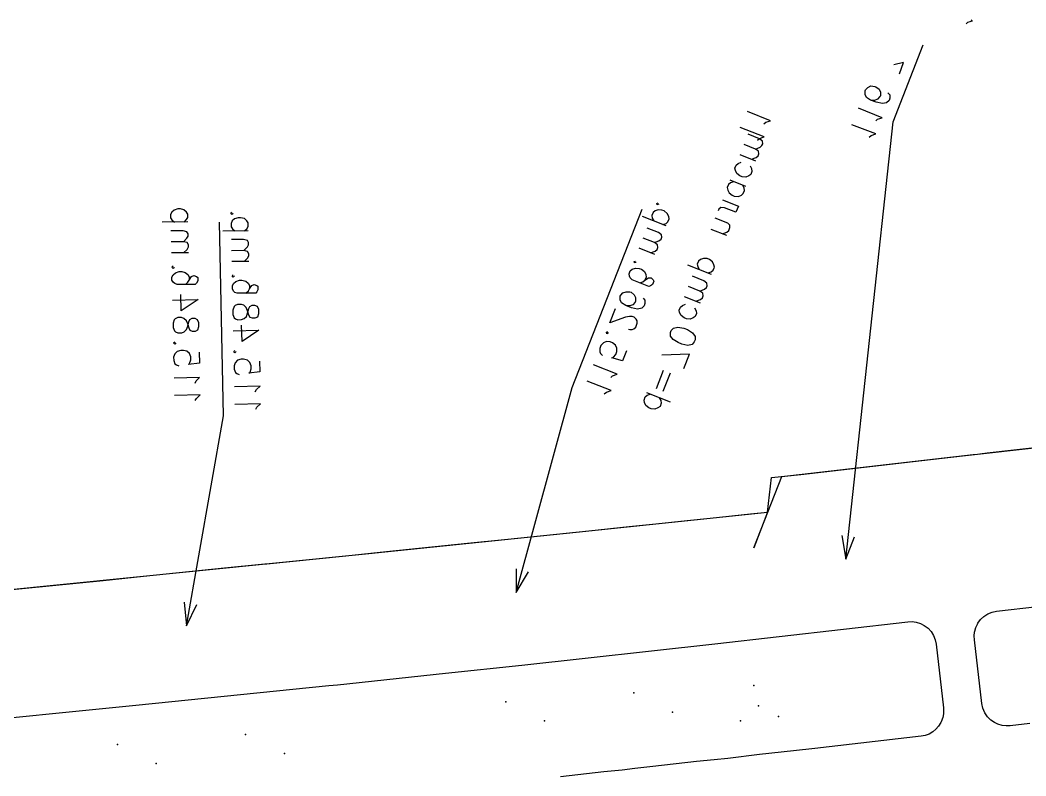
# Model space of a CAD drawing. Header units: metres. Extents: x 131 to 658, y 22 to 173.
# Drawn here: x 569.84 to 611.02, y 139.1 to 170.04 of the extents above; entities that cross this region are included whole.
import ezdxf

# ---------------------------------------------------------------- set-up
doc = ezdxf.new("R2010")
doc.units = ezdxf.units.M
for name, color, linetype in [('BOUNDARY', 7, 'Continuous'), ('ELECTR_CABLE', 7, 'Continuous'), ('GRASS', 7, 'Continuous'), ('SIDEWALK_PATH', 7, 'Continuous'), ('TREE', 7, 'Continuous'), ('WATER_PIPELINE', 7, 'Continuous')]:
    doc.layers.add(name, color=color, linetype=linetype)

msp = doc.modelspace()

# ---------------------------------------------------------------- linework, layer by layer
at = {"layer": 'BOUNDARY'}
msp.add_lwpolyline([(568.265, 146.607), (569.919, 146.773), (573.237, 147.106), (574.89, 147.273), (578.208, 147.617), (579.861, 147.783), (579.939, 147.783), (579.939, 147.783), (583.179, 148.116), (584.833, 148.282), (588.151, 148.626), (589.804, 148.793), (593.122, 149.137), (594.775, 149.314), (595.863, 149.425), (595.863, 149.425), (597.15, 149.558), (597.15, 149.558), (598.093, 149.647), (599.747, 149.825), (600.446, 149.891), (600.446, 149.891), (600.601, 151.312), (600.601, 151.312), (601.8, 151.445), (603.453, 151.634), (606.76, 152.011), (608.424, 152.2), (611.731, 152.577)], dxfattribs=at)
at = {"layer": 'ELECTR_CABLE'}
for points in [[(608.569, 169.888), (608.646, 169.954), (608.835, 170.021), (608.777, 170.044)], [(603.486, 148.937), (603.653, 147.972), (605.584, 165.882), (606.819, 169.034)], [(605.839, 167.846), (606.016, 168.312), (605.61, 168.215)], [(605.373, 167.069), (605.45, 166.991), (605.45, 166.991), (605.45, 166.847), (605.45, 166.847), (605.417, 166.758), (605.417, 166.758), (605.317, 166.659), (605.317, 166.659), (605.151, 166.625), (605.151, 166.625), (604.896, 166.681), (604.896, 166.681), (604.663, 166.77), (604.663, 166.77), (604.496, 166.881), (604.496, 166.881), (604.441, 167.003), (604.441, 167.003), (604.441, 167.147), (604.441, 167.147), (604.452, 167.191), (604.452, 167.191), (604.552, 167.291), (604.552, 167.291), (604.674, 167.347), (604.674, 167.347), (604.829, 167.324), (604.829, 167.324), (604.873, 167.313), (604.873, 167.313), (605.007, 167.213), (605.007, 167.213), (605.062, 167.091), (605.062, 167.091), (605.062, 166.947), (605.062, 166.947), (605.04, 166.914), (605.04, 166.914), (604.951, 166.803), (604.951, 166.803), (604.818, 166.758), (604.818, 166.758), (604.663, 166.77)], [(604.873, 165.915), (604.951, 165.982), (604.951, 165.982), (605.14, 166.048), (605.14, 166.048), (604.163, 166.437)], [(600.291, 165.793), (600.368, 165.86), (600.557, 165.926), (599.627, 166.296)], [(600.035, 165.127), (600.113, 165.194), (600.113, 165.194), (600.302, 165.26), (600.302, 165.26), (599.325, 165.649)], [(604.607, 165.249), (604.685, 165.316), (604.685, 165.316), (604.873, 165.382), (604.873, 165.382), (603.897, 165.76)], [(576.555, 161.776), (576.654, 161.876), (576.654, 161.876), (576.699, 161.965), (576.699, 161.965), (576.699, 162.098), (576.699, 162.098), (576.643, 162.187), (576.643, 162.187), (576.543, 162.275), (576.543, 162.275), (576.399, 162.32), (576.399, 162.32), (576.299, 162.32), (576.299, 162.32), (576.144, 162.264), (576.144, 162.264), (576.044, 162.175), (576.044, 162.175), (576, 162.087), (576, 162.087), (576, 161.954), (576, 161.954), (576.055, 161.865), (576.055, 161.865), (576.155, 161.776)], [(590.148, 147.583), (590.148, 146.607), (590.148, 146.607), (592.445, 155.007), (592.445, 155.007), (595.308, 162.298)], [(596.151, 161.676), (596.285, 161.721), (596.285, 161.721), (596.362, 161.787), (596.362, 161.787), (596.407, 161.909), (596.407, 161.909), (596.396, 162.009), (596.396, 162.009), (596.329, 162.131), (596.329, 162.131), (596.207, 162.231), (596.207, 162.231), (596.118, 162.264), (596.118, 162.264), (595.963, 162.275), (595.963, 162.275), (595.841, 162.231), (595.841, 162.231), (595.752, 162.164), (595.752, 162.164), (595.708, 162.042), (595.708, 162.042), (595.719, 161.931), (595.719, 161.931), (595.785, 161.82)], [(595.996, 162.508), (595.929, 162.475), (595.929, 162.475), (595.907, 162.542), (595.907, 162.542), (595.963, 162.564)], [(578.563, 162.131), (578.508, 162.087), (578.508, 162.087), (578.463, 162.131), (578.463, 162.131), (578.508, 162.175)], [(579.029, 161.421), (579.129, 161.51), (579.129, 161.51), (579.173, 161.61), (579.173, 161.61), (579.173, 161.743), (579.173, 161.743), (579.118, 161.831), (579.118, 161.831), (579.018, 161.92), (579.018, 161.92), (578.863, 161.954), (578.863, 161.954), (578.763, 161.954), (578.763, 161.954), (578.618, 161.909), (578.618, 161.909), (578.519, 161.82), (578.519, 161.82), (578.474, 161.721), (578.474, 161.721), (578.474, 161.587), (578.474, 161.587), (578.53, 161.499), (578.53, 161.499), (578.63, 161.41)], [(596.296, 161.621), (595.319, 161.998)], [(576.71, 161.787), (575.656, 161.765)], [(576.555, 146.207), (576.654, 145.242), (576.654, 145.242), (578.164, 153.842), (578.164, 153.842), (577.997, 161.765)], [(595.807, 160.933), (595.996, 161.01), (595.996, 161.01), (596.085, 161.077), (596.085, 161.077), (596.118, 161.155), (596.118, 161.155), (596.096, 161.254), (596.096, 161.254), (595.974, 161.354), (595.974, 161.354), (595.508, 161.532)], [(576.521, 160.966), (576.665, 161.11), (576.665, 161.11), (576.721, 161.199), (576.721, 161.199), (576.721, 161.288), (576.721, 161.288), (576.665, 161.377), (576.665, 161.377), (576.51, 161.421), (576.51, 161.421), (576.011, 161.41)], [(579.173, 161.421), (578.13, 161.399)], [(578.996, 160.611), (579.14, 160.755), (579.14, 160.755), (579.184, 160.844), (579.184, 160.844), (579.184, 160.933), (579.184, 160.933), (579.14, 161.021), (579.14, 161.021), (578.985, 161.066), (578.985, 161.066), (578.485, 161.055)], [(595.652, 160.522), (595.841, 160.589), (595.841, 160.589), (595.918, 160.655), (595.918, 160.655), (595.952, 160.733), (595.952, 160.733), (595.941, 160.844), (595.941, 160.844), (595.807, 160.933), (595.807, 160.933), (595.352, 161.121)], [(576.532, 160.522), (576.677, 160.655), (576.677, 160.655), (576.732, 160.755), (576.732, 160.755), (576.732, 160.844), (576.732, 160.844), (576.677, 160.933), (576.677, 160.933), (576.521, 160.966), (576.521, 160.966), (576.022, 160.966)], [(595.83, 160.444), (595.186, 160.7)], [(576.732, 160.522), (576.033, 160.511)], [(579.007, 160.167), (579.151, 160.3), (579.151, 160.3), (579.196, 160.389), (579.196, 160.389), (579.196, 160.478), (579.196, 160.478), (579.14, 160.566), (579.14, 160.566), (578.996, 160.611), (578.996, 160.611), (578.496, 160.6)], [(576.144, 159.934), (576.1, 159.878), (576.1, 159.878), (576.044, 159.923), (576.044, 159.923), (576.1, 159.978)], [(579.207, 160.167), (578.508, 160.156)], [(595.219, 159.29), (595.341, 159.335), (595.341, 159.335), (595.419, 159.401), (595.419, 159.401), (595.563, 159.49), (595.563, 159.49), (595.674, 159.49), (595.674, 159.49), (595.752, 159.412), (595.752, 159.412), (595.785, 159.357), (595.785, 159.357), (595.73, 159.224), (595.73, 159.224), (595.652, 159.168), (595.652, 159.168), (595.585, 159.135), (595.585, 159.135), (594.897, 159.412), (594.897, 159.412), (594.82, 159.49), (594.82, 159.49), (594.787, 159.557), (594.787, 159.557), (594.775, 159.657), (594.775, 159.657), (594.82, 159.779), (594.82, 159.779), (594.897, 159.845), (594.897, 159.845), (595.031, 159.89), (595.031, 159.89), (595.186, 159.878), (595.186, 159.878), (595.275, 159.845), (595.275, 159.845), (595.397, 159.745), (595.397, 159.745), (595.463, 159.623), (595.463, 159.623), (595.475, 159.523), (595.475, 159.523), (595.419, 159.401)], [(595.064, 160.123), (594.997, 160.1), (594.997, 160.1), (594.975, 160.156), (594.975, 160.156), (595.031, 160.178)], [(576.61, 159.224), (576.71, 159.313), (576.71, 159.313), (576.754, 159.401), (576.754, 159.401), (576.854, 159.546), (576.854, 159.546), (576.954, 159.59), (576.954, 159.59), (577.054, 159.546), (577.054, 159.546), (577.109, 159.501), (577.109, 159.501), (577.109, 159.368), (577.109, 159.368), (577.065, 159.279), (577.065, 159.279), (577.009, 159.224), (577.009, 159.224), (576.266, 159.213), (576.266, 159.213), (576.166, 159.257), (576.166, 159.257), (576.111, 159.301), (576.111, 159.301), (576.055, 159.39), (576.055, 159.39), (576.055, 159.523), (576.055, 159.523), (576.1, 159.612), (576.1, 159.612), (576.199, 159.701), (576.199, 159.701), (576.355, 159.756), (576.355, 159.756), (576.455, 159.756), (576.455, 159.756), (576.599, 159.712), (576.599, 159.712), (576.699, 159.623), (576.699, 159.623), (576.754, 159.534), (576.754, 159.534), (576.754, 159.401)], [(578.618, 159.568), (578.563, 159.523), (578.563, 159.523), (578.519, 159.568), (578.519, 159.568), (578.563, 159.612)], [(579.085, 158.858), (579.184, 158.957), (579.184, 158.957), (579.229, 159.046), (579.229, 159.046), (579.329, 159.179), (579.329, 159.179), (579.417, 159.224), (579.417, 159.224), (579.528, 159.179), (579.528, 159.179), (579.573, 159.146), (579.573, 159.146), (579.573, 159.002), (579.573, 159.002), (579.528, 158.913), (579.528, 158.913), (579.484, 158.869), (579.484, 158.869), (578.729, 158.858), (578.729, 158.858), (578.63, 158.891), (578.63, 158.891), (578.585, 158.935), (578.585, 158.935), (578.53, 159.024), (578.53, 159.024), (578.53, 159.168), (578.53, 159.168), (578.574, 159.257), (578.574, 159.257), (578.674, 159.346), (578.674, 159.346), (578.818, 159.39), (578.818, 159.39), (578.918, 159.401), (578.918, 159.401), (579.073, 159.357), (579.073, 159.357), (579.173, 159.268), (579.173, 159.268), (579.229, 159.179), (579.229, 159.179), (579.229, 159.046)], [(576.077, 158.58), (577.12, 158.602), (577.12, 158.602), (576.432, 158.136), (576.432, 158.136), (576.421, 158.813)], [(595.352, 158.658), (595.419, 158.58), (595.419, 158.58), (595.419, 158.436), (595.419, 158.436), (595.386, 158.347), (595.386, 158.347), (595.297, 158.247), (595.297, 158.247), (595.119, 158.214), (595.119, 158.214), (594.875, 158.258), (594.875, 158.258), (594.642, 158.358), (594.642, 158.358), (594.465, 158.469), (594.465, 158.469), (594.409, 158.591), (594.409, 158.591), (594.409, 158.736), (594.409, 158.736), (594.431, 158.78), (594.431, 158.78), (594.52, 158.88), (594.52, 158.88), (594.653, 158.924), (594.653, 158.924), (594.809, 158.913), (594.809, 158.913), (594.853, 158.902), (594.853, 158.902), (594.975, 158.802), (594.975, 158.802), (595.031, 158.68), (595.031, 158.68), (595.031, 158.536), (595.031, 158.536), (595.02, 158.491), (595.02, 158.491), (594.92, 158.392), (594.92, 158.392), (594.798, 158.347), (594.798, 158.347), (594.642, 158.358)], [(579.595, 158.014), (579.551, 157.881), (579.551, 157.881), (579.451, 157.837), (579.451, 157.837), (579.351, 157.837), (579.351, 157.837), (579.251, 157.87), (579.251, 157.87), (579.196, 157.959), (579.196, 157.959), (579.151, 158.147), (579.151, 158.147), (579.096, 158.281), (579.096, 158.281), (578.996, 158.369), (578.996, 158.369), (578.896, 158.403), (578.896, 158.403), (578.741, 158.403), (578.741, 158.403), (578.641, 158.358), (578.641, 158.358), (578.596, 158.314), (578.596, 158.314), (578.552, 158.17), (578.552, 158.17), (578.552, 157.992), (578.552, 157.992), (578.607, 157.859), (578.607, 157.859), (578.652, 157.814), (578.652, 157.814), (578.752, 157.77), (578.752, 157.77), (578.907, 157.781), (578.907, 157.781), (579.007, 157.826), (579.007, 157.826), (579.107, 157.914), (579.107, 157.914), (579.151, 158.047), (579.151, 158.047), (579.196, 158.236), (579.196, 158.236), (579.24, 158.325), (579.24, 158.325), (579.34, 158.369), (579.34, 158.369), (579.44, 158.369), (579.44, 158.369), (579.54, 158.336), (579.54, 158.336), (579.595, 158.203), (579.595, 158.203), (579.595, 158.014)], [(594.742, 157.393), (594.798, 157.382), (594.798, 157.382), (594.897, 157.382), (594.897, 157.382), (594.964, 157.404), (594.964, 157.404), (595.042, 157.47), (595.042, 157.47), (595.108, 157.637), (595.108, 157.637), (595.097, 157.737), (595.097, 157.737), (595.064, 157.803), (595.064, 157.803), (594.986, 157.881), (594.986, 157.881), (594.897, 157.914), (594.897, 157.914), (594.787, 157.914), (594.787, 157.914), (594.62, 157.881), (594.62, 157.881), (593.988, 157.648), (593.988, 157.648), (594.221, 158.236)], [(577.143, 157.482), (577.098, 157.348), (577.098, 157.348), (576.998, 157.293), (576.998, 157.293), (576.899, 157.293), (576.899, 157.293), (576.799, 157.337), (576.799, 157.337), (576.754, 157.426), (576.754, 157.426), (576.699, 157.604), (576.699, 157.604), (576.643, 157.737), (576.643, 157.737), (576.543, 157.826), (576.543, 157.826), (576.444, 157.87), (576.444, 157.87), (576.288, 157.87), (576.288, 157.87), (576.188, 157.814), (576.188, 157.814), (576.144, 157.77), (576.144, 157.77), (576.1, 157.637), (576.1, 157.637), (576.1, 157.459), (576.1, 157.459), (576.155, 157.326), (576.155, 157.326), (576.199, 157.282), (576.199, 157.282), (576.299, 157.237), (576.299, 157.237), (576.455, 157.237), (576.455, 157.237), (576.555, 157.282), (576.555, 157.282), (576.654, 157.382), (576.654, 157.382), (576.699, 157.515), (576.699, 157.515), (576.743, 157.692), (576.743, 157.692), (576.788, 157.781), (576.788, 157.781), (576.887, 157.837), (576.887, 157.837), (576.987, 157.837), (576.987, 157.837), (577.087, 157.792), (577.087, 157.792), (577.143, 157.659), (577.143, 157.659), (577.143, 157.482)], [(578.563, 157.326), (579.617, 157.348), (579.617, 157.348), (578.929, 156.882), (578.929, 156.882), (578.907, 157.548)], [(593.932, 157.237), (593.865, 157.204), (593.865, 157.204), (593.843, 157.271), (593.843, 157.271), (593.899, 157.293)], [(576.21, 156.827), (576.166, 156.782), (576.166, 156.782), (576.111, 156.827), (576.111, 156.827), (576.166, 156.871)], [(577.165, 156.45), (577.176, 155.995), (577.176, 155.995), (576.732, 155.939), (576.732, 155.939), (576.776, 155.984), (576.776, 155.984), (576.832, 156.128), (576.832, 156.128), (576.821, 156.261), (576.821, 156.261), (576.776, 156.394), (576.776, 156.394), (576.665, 156.483), (576.665, 156.483), (576.521, 156.516), (576.521, 156.516), (576.421, 156.516), (576.421, 156.516), (576.266, 156.472), (576.266, 156.472), (576.177, 156.383), (576.177, 156.383), (576.122, 156.239), (576.122, 156.239), (576.133, 156.106), (576.133, 156.106), (576.177, 155.972), (576.177, 155.972), (576.233, 155.928), (576.233, 155.928), (576.333, 155.884)], [(578.685, 156.472), (578.63, 156.427), (578.63, 156.427), (578.585, 156.472), (578.585, 156.472), (578.63, 156.516)], [(594.664, 156.505), (594.498, 156.094), (594.498, 156.094), (594.065, 156.217), (594.065, 156.217), (594.132, 156.239), (594.132, 156.239), (594.232, 156.35), (594.232, 156.35), (594.276, 156.472), (594.276, 156.472), (594.276, 156.616), (594.276, 156.616), (594.221, 156.738), (594.221, 156.738), (594.099, 156.827), (594.099, 156.827), (593.999, 156.871), (593.999, 156.871), (593.843, 156.882), (593.843, 156.882), (593.721, 156.827), (593.721, 156.827), (593.621, 156.727), (593.621, 156.727), (593.577, 156.605), (593.577, 156.605), (593.577, 156.461), (593.577, 156.461), (593.599, 156.394), (593.599, 156.394), (593.677, 156.316)], [(579.639, 156.083), (579.651, 155.64), (579.651, 155.64), (579.207, 155.584), (579.207, 155.584), (579.251, 155.628), (579.251, 155.628), (579.295, 155.762), (579.295, 155.762), (579.295, 155.895), (579.295, 155.895), (579.24, 156.028), (579.24, 156.028), (579.14, 156.117), (579.14, 156.117), (578.985, 156.161), (578.985, 156.161), (578.885, 156.161), (578.885, 156.161), (578.741, 156.117), (578.741, 156.117), (578.641, 156.017), (578.641, 156.017), (578.596, 155.884), (578.596, 155.884), (578.596, 155.75), (578.596, 155.75), (578.652, 155.617), (578.652, 155.617), (578.707, 155.573), (578.707, 155.573), (578.807, 155.529)], [(594.021, 155.406), (594.099, 155.473), (594.099, 155.473), (594.287, 155.551), (594.287, 155.551), (593.311, 155.928)], [(576.998, 155.185), (577.043, 155.273), (577.043, 155.273), (577.187, 155.418), (577.187, 155.418), (576.144, 155.384)], [(579.462, 154.818), (579.517, 154.918), (579.517, 154.918), (579.662, 155.051), (579.662, 155.051), (578.618, 155.029)], [(593.754, 154.741), (593.843, 154.807), (593.843, 154.807), (594.032, 154.874), (594.032, 154.874), (593.055, 155.262)], [(577.009, 154.463), (577.065, 154.552), (577.065, 154.552), (577.209, 154.696), (577.209, 154.696), (576.155, 154.674)], [(579.484, 154.108), (579.528, 154.197), (579.528, 154.197), (579.673, 154.33), (579.673, 154.33), (578.63, 154.308)], [(603.653, 147.972), (604.008, 148.882)], [(590.148, 146.607), (590.658, 147.45)], [(576.654, 145.242), (577.076, 146.118)]]:
    msp.add_lwpolyline(points, dxfattribs=at)
at = {"layer": 'GRASS'}
for points in [[(611.188, 141.247), (610.377, 141.147), (610.211, 141.147), (610.045, 141.169), (609.878, 141.214), (609.734, 141.28), (609.59, 141.38), (609.445, 141.513), (609.334, 141.68), (609.257, 141.868), (609.212, 142.068), (608.913, 144.676), (608.902, 144.831), (608.913, 144.987), (608.924, 145.02), (608.968, 145.175), (609.04, 145.31), (609.057, 145.353), (609.168, 145.497), (609.301, 145.619), (609.468, 145.73), (609.645, 145.797), (609.823, 145.841), (611.498, 146.041)], [(566.656, 141.203), (574.568, 141.99), (582.48, 142.801), (582.835, 142.834), (587.252, 143.3), (590.381, 143.633), (598.282, 144.509), (606.183, 145.408), (606.36, 145.419), (606.527, 145.397), (606.704, 145.342), (606.86, 145.253), (607.015, 145.142), (607.137, 145.009), (607.237, 144.842), (607.304, 144.676), (607.348, 144.487), (607.648, 141.891), (607.648, 141.691), (607.648, 141.635), (607.625, 141.491), (607.548, 141.314), (607.537, 141.291), (607.448, 141.136), (607.337, 141.014), (607.204, 140.903), (607.06, 140.814), (606.893, 140.759), (606.727, 140.725), (602.377, 140.226), (601.5, 140.126), (600.113, 139.971), (598.815, 139.816), (598.26, 139.76), (597.527, 139.682), (595.741, 139.483), (595.008, 139.405), (594.487, 139.338), (593.743, 139.261), (591.968, 139.061)]]:
    msp.add_lwpolyline(points, dxfattribs=at)
at = {"layer": 'SIDEWALK_PATH'}
msp.add_lwpolyline([(569.031, 146.684), (576.91, 147.483), (584.111, 148.205), (584.766, 148.271), (592.612, 149.081), (600.446, 149.891), (599.878, 148.442), (601.023, 151.356), (608.868, 152.255), (609.046, 152.277), (609.234, 152.299), (609.434, 152.322), (610.411, 152.433), (611.876, 152.599)], dxfattribs=at)
at = {"layer": 'TREE'}
for p in [(599.879, 142.798), (589.724, 142.127), (594.962, 142.499), (596.549, 141.713), (600.069, 141.972), (591.311, 141.347), (599.335, 141.356), (600.888, 141.533), (579.071, 140.796), (573.823, 140.391), (580.658, 140.015), (575.41, 139.604)]:
    msp.add_point(p, dxfattribs=at)
at = {"layer": 'WATER_PIPELINE'}
for points in [[(599.946, 164.761), (600.135, 164.839), (600.135, 164.839), (600.213, 164.905), (600.213, 164.905), (600.246, 164.983), (600.246, 164.983), (600.235, 165.083), (600.235, 165.083), (600.113, 165.183), (600.113, 165.183), (599.647, 165.371)], [(599.791, 164.35), (599.98, 164.417), (599.98, 164.417), (600.057, 164.484), (600.057, 164.484), (600.091, 164.572), (600.091, 164.572), (600.069, 164.672), (600.069, 164.672), (599.946, 164.761), (599.946, 164.761), (599.48, 164.95)], [(599.969, 164.273), (599.325, 164.528)], [(599.736, 164.084), (599.791, 163.962), (599.791, 163.962), (599.802, 163.851), (599.802, 163.851), (599.758, 163.729), (599.758, 163.729), (599.68, 163.662), (599.68, 163.662), (599.558, 163.618), (599.558, 163.618), (599.403, 163.629), (599.403, 163.629), (599.303, 163.662), (599.303, 163.662), (599.181, 163.762), (599.181, 163.762), (599.125, 163.884), (599.125, 163.884), (599.103, 163.984), (599.103, 163.984), (599.159, 164.106), (599.159, 164.106), (599.236, 164.173), (599.236, 164.173), (599.358, 164.228)], [(599.048, 163.429), (598.926, 163.385), (598.926, 163.385), (598.848, 163.318), (598.848, 163.318), (598.792, 163.196), (598.792, 163.196), (598.815, 163.085), (598.815, 163.085), (598.837, 163.03), (598.837, 163.03), (598.87, 162.974), (598.87, 162.974), (598.992, 162.875), (598.992, 162.875), (599.081, 162.841), (599.081, 162.841), (599.247, 162.819), (599.247, 162.819), (599.369, 162.875), (599.369, 162.875), (599.447, 162.941), (599.447, 162.941), (599.492, 163.063), (599.492, 163.063), (599.48, 163.163), (599.48, 163.163), (599.425, 163.285)], [(599.558, 163.23), (598.914, 163.485)], [(598.604, 162.686), (599.247, 162.431), (599.247, 162.431), (599.148, 162.187), (599.148, 162.187), (598.681, 162.364), (598.681, 162.364), (598.526, 162.375), (598.526, 162.375), (598.448, 162.309), (598.448, 162.309), (598.415, 162.231)], [(598.593, 161.299), (598.781, 161.365), (598.781, 161.365), (598.859, 161.432), (598.859, 161.432), (598.903, 161.554), (598.903, 161.554), (598.892, 161.654), (598.892, 161.654), (598.815, 161.732), (598.815, 161.732), (598.304, 161.931)], [(598.77, 161.221), (598.127, 161.476)], [(598.016, 159.69), (598.138, 159.734), (598.138, 159.734), (598.215, 159.801), (598.215, 159.801), (598.271, 159.923), (598.271, 159.923), (598.249, 160.023), (598.249, 160.023), (598.193, 160.145), (598.193, 160.145), (598.071, 160.245), (598.071, 160.245), (597.971, 160.278), (597.971, 160.278), (597.816, 160.289), (597.816, 160.289), (597.694, 160.245), (597.694, 160.245), (597.616, 160.178), (597.616, 160.178), (597.561, 160.056), (597.561, 160.056), (597.583, 159.956), (597.583, 159.956), (597.638, 159.834)], [(598.149, 159.634), (597.172, 160.012)], [(597.672, 158.946), (597.86, 159.024), (597.86, 159.024), (597.938, 159.091), (597.938, 159.091), (597.971, 159.168), (597.971, 159.168), (597.96, 159.268), (597.96, 159.268), (597.838, 159.368), (597.838, 159.368), (597.372, 159.557)], [(597.505, 158.536), (597.694, 158.602), (597.694, 158.602), (597.772, 158.669), (597.772, 158.669), (597.805, 158.758), (597.805, 158.758), (597.794, 158.858), (597.794, 158.858), (597.672, 158.946), (597.672, 158.946), (597.206, 159.135)], [(597.694, 158.458), (597.039, 158.713)], [(597.45, 158.258), (597.516, 158.147), (597.516, 158.147), (597.527, 158.036), (597.527, 158.036), (597.483, 157.914), (597.483, 157.914), (597.394, 157.848), (597.394, 157.848), (597.272, 157.803), (597.272, 157.803), (597.117, 157.814), (597.117, 157.814), (597.028, 157.848), (597.028, 157.848), (596.906, 157.948), (596.906, 157.948), (596.839, 158.07), (596.839, 158.07), (596.828, 158.17), (596.828, 158.17), (596.873, 158.292), (596.873, 158.292), (596.961, 158.358), (596.961, 158.358), (597.084, 158.414)], [(597.439, 156.871), (597.35, 156.76), (597.35, 156.76), (597.172, 156.727), (597.172, 156.727), (596.928, 156.782), (596.928, 156.782), (596.784, 156.838), (596.784, 156.838), (596.573, 156.971), (596.573, 156.971), (596.462, 157.104), (596.462, 157.104), (596.462, 157.249), (596.462, 157.249), (596.495, 157.337), (596.495, 157.337), (596.595, 157.437), (596.595, 157.437), (596.773, 157.47), (596.773, 157.47), (597.017, 157.426), (597.017, 157.426), (597.161, 157.371), (597.161, 157.371), (597.372, 157.237), (597.372, 157.237), (597.483, 157.093), (597.483, 157.093), (597.472, 156.949), (597.472, 156.949), (597.439, 156.871)], [(597.017, 155.784), (597.25, 156.361), (597.25, 156.361), (596.107, 156.328)], [(595.896, 154.963), (596.185, 155.717)], [(596.174, 154.852), (596.462, 155.606)], [(596.007, 154.585), (596.074, 154.463), (596.074, 154.463), (596.085, 154.363), (596.085, 154.363), (596.04, 154.23), (596.04, 154.23), (595.952, 154.164), (595.952, 154.164), (595.83, 154.119), (595.83, 154.119), (595.674, 154.13), (595.674, 154.13), (595.585, 154.175), (595.585, 154.175), (595.463, 154.264), (595.463, 154.264), (595.397, 154.386), (595.397, 154.386), (595.386, 154.485), (595.386, 154.485), (595.43, 154.619), (595.43, 154.619), (595.508, 154.685), (595.508, 154.685), (595.641, 154.73)], [(596.473, 154.397), (595.497, 154.785)]]:
    msp.add_lwpolyline(points, dxfattribs=at)

doc.saveas('drawing.dxf')
